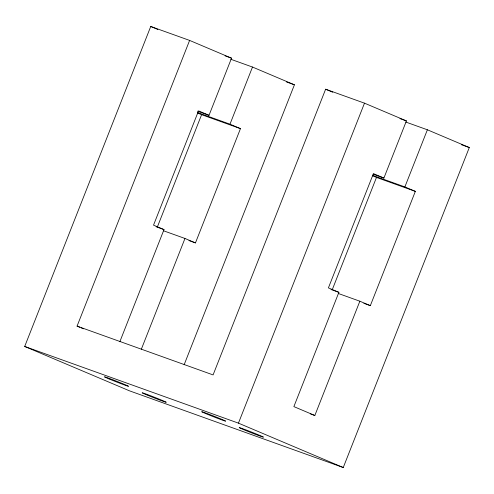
<?xml version="1.0" encoding="UTF-8"?>
<svg xmlns="http://www.w3.org/2000/svg" width="494" height="494" viewBox="0 0 494 494"><rect width="100%" height="100%" fill="white"/><g stroke="black" fill="none" stroke-linecap="round" stroke-linejoin="round"><path stroke-width="0.74" d="M405.784 122.043L427.378 129.786L469.3 147.539L343.256 467.528L129.508 390.84L24.7 346.461L150.744 26.472L189.61 40.415L231.532 58.169L209.024 115.312L197.507 111.181M79.911 327.318L77.07 326.12L189.61 40.415M157.432 226.82L201.601 114.682L240.467 128.625L195.451 242.906L188.974 240.578M119.838 341.725L164.008 229.593L153.529 225.153L198.545 110.872L209.024 115.312M141.358 349.178L184.972 238.466L195.451 242.906M197.6 112.57L229.988 124.185L252.496 67.048L294.418 84.801L184.138 364.757M373.112 174.178L383.906 178.05L406.414 120.913L364.492 103.16L325.626 89.216L213.087 374.915L77.07 326.12M24.7 346.461L238.448 423.142L364.492 103.16M332.314 289.564L376.484 177.426L415.349 191.369L370.333 305.644L363.856 303.322M383.906 178.05L373.427 173.616L328.411 287.891L338.89 292.331L293.874 406.611L314.839 415.491L359.854 301.21L370.333 305.644M372.482 175.308L404.87 186.93L427.378 129.786M225.054 55.847L231.532 58.169M399.936 118.591L406.414 120.913M230.902 59.299L252.496 67.048M286.501 81.961L294.418 84.801M461.384 144.699L469.3 147.539M156.092 226.752L164.008 229.593M330.974 289.49L338.89 292.331M163.378 230.723L184.972 238.466M338.26 293.461L359.854 301.21M310.516 413.941L314.839 415.491M325.626 89.216L332.734 92.224M150.744 26.472L157.852 29.486M404.87 186.93L415.349 191.369M372.297 175.648L376.484 177.426M229.988 124.185L240.467 128.625M197.409 112.91L201.601 114.682M81.331 327.923L83.461 328.825M238.448 423.142L343.256 467.528M148.132 395.472A12.9 0.358 21.5 0 0 166.268 402.283A12.9 0.358 21.5 0 0 148.391 394.904A12.9 0.358 21.5 0 0 148.132 395.472M109.106 378.954A12.9 0.358 21.5 0 0 128.415 386.308A12.9 0.358 21.5 0 0 112.076 379.46A12.9 0.358 21.5 0 0 109.106 378.954M243.258 429.484A12.9 0.358 21.5 0 0 263.129 437.104A12.9 0.358 21.5 0 0 247.877 430.644A12.9 0.358 21.5 0 0 243.258 429.484M205.529 413.503A12.9 0.358 21.5 0 0 225.394 421.123A12.9 0.358 21.5 0 0 210.148 414.67A12.9 0.358 21.5 0 0 205.529 413.503"/></g></svg>
